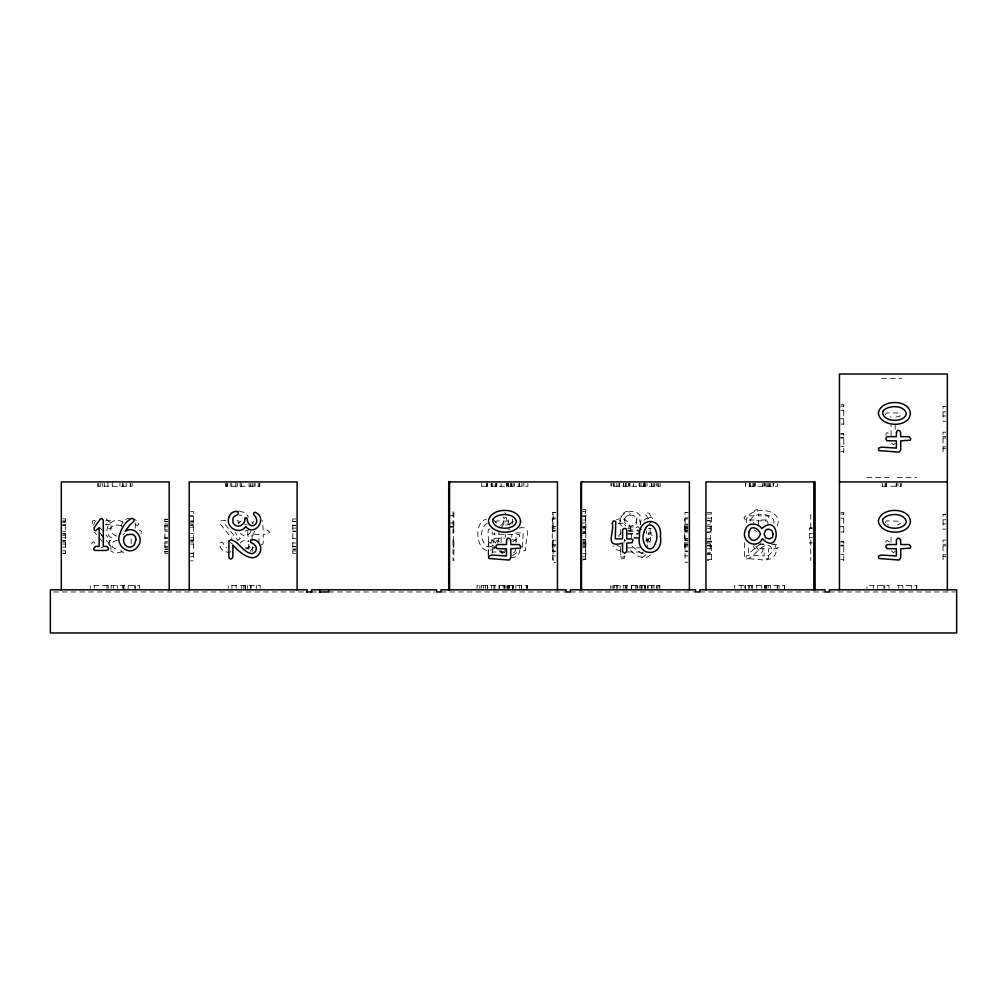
<?xml version="1.0" encoding="UTF-8"?>
<svg xmlns="http://www.w3.org/2000/svg" width="1007" height="1007" viewBox="0 0 1007 1007"><rect width="100%" height="100%" fill="white"/><g stroke="black" fill="none" stroke-linecap="round" stroke-linejoin="round"><path stroke-width="0.75" stroke-dasharray="5 3.75" d="M492.133 553.107L492.184 551.974L504.645 551.974M646.356 533.509L646.356 531.054M631.15 538.267C633.214 529.279 628.053 514.64 616.536 519.713M109.763 545.416L109.448 539.714L106.05 534.893M121.432 526.674C121.281 522.117 125.195 518.101 129.827 518.378M624.843 556.393L624.29 558.394L621.822 558.935L620.715 556.682L620.715 553.535M773.892 523.111C775.314 511.808 749.195 511.329 750.492 522.444M515.936 542.383L516.037 532.892L523.262 532.892L522.318 547.846L523.413 550.867L525.755 550.426C523.804 542.962 534.78 523.262 517.548 528.537M519.952 549.583C520.141 554.202 515.823 557.966 511.317 557.677M247.709 531.57L248.528 541.514M515.785 548.664L515.446 550.615A4.72 4.72 0 0 1 512.84 553.246M768.014 523.703L767.598 521.274L765.635 520.82L754.973 520.82L753.727 521.274L753.312 522.734M252.228 551.723L252.505 543.302M620.828 529.418L620.375 537.486M495.658 522.734L496.073 521.274L497.32 520.82L509.945 521.274L510.36 523.703L507.792 524.937M885.556 414.846L885.971 413.386L887.205 412.933L897.866 412.933L900.308 413.99L899.742 416.495L895.173 417.049M885.556 522.734L885.971 521.274L887.205 520.82L899.843 521.274L900.258 523.703L897.678 524.937M93.626 525.15L94.998 521.827L97.427 519.599M91.813 543.893L92.292 542.332L93.714 541.804L96.42 545.479M497.609 543.289L498.868 538.267L498.868 531.57M754.105 545.152L753.601 546.688L754.646 548.651L764.124 548.765L764.124 555.99L749.183 555.046L746.149 556.128L746.59 558.482L765.962 560.207L767.674 559.565L768.479 557.74L768.479 548.777L776.875 548.777L778.575 546.688L776.875 544.548L769.877 544.548M254.67 531.444L252.405 536.152L250.428 537.725M638.023 529.77L638.4 532.401M110.846 549.621L111.06 546.612L106.213 540.356M495.834 542.358L496.3 541.011L497.685 540.558L501.146 543.642L501.146 534.289M885.732 542.358L886.185 541.011L887.582 540.558L891.044 543.642L891.044 534.289M777.165 526.145C785.108 506.659 743.506 504.847 746.464 523.64M507.742 524.66L508.825 520.77L508.006 517.006M640.125 524.66C646.96 503.878 610.859 509.882 621.898 527.794M623.95 542.949L624.453 539.362M624.441 555.763L623.333 557.274L620.904 557.047L620.45 545.139M895.173 443.269L893.549 444.88L890.566 442.186M895.173 551.156L893.549 552.767L890.566 550.074M253.273 547.456L249.9 551.446M512.487 518.995L511.833 527.139M644.102 520.153L646.242 518.441L647.665 518.92M249.648 546.121L247.118 548.714L244.89 549.042M250.919 531.381L249.572 533.546L245.255 536.429L240.27 533.572M240.321 543.163L241.277 541.653L245.079 540.092L248.742 541.577M647.828 542.962L648.319 532.892L654.097 532.892M501.776 526.837L503.865 523.879L504.192 518.945A5.262 5.262 0 0 0 503.072 516.918M649.251 524.131L650.95 522.016M238.533 523.942L239.288 522.331L238.609 520.858L233.687 520.367M141.005 533.861L141.395 531.23L138.349 529.997M512.664 541.829L519.373 537.146L519.549 534.591L492.222 534.1L492.222 531.583M512.626 555.587L519.335 550.892M645.827 554.731L643.133 557.072L640.641 556.821L640.968 553.913L643.272 551.974M237.249 540.759L240.383 538.33L237.967 536.819L235.21 532.363M650.346 554.933C643.234 562.145 633.101 553.586 628.305 547.972M494.89 547.846C477.985 560.811 470.81 523.187 486.431 519.046M122.841 534.906L124.566 533.358M761.229 543.138L748.516 553.812L748.516 545.316M252.014 522.973L253.89 521.425M513.381 521.425L507.213 525.931M648.609 518.089L651.617 517.095L652.662 519.247M621.218 533.043L618.525 536.026L620.123 537.637M500.806 525.616L502.606 523.904L504.457 517.925L505.501 517.359L506.458 517.913L507.818 523.527L509.391 525.163M645.751 540.973L651.655 537.146L652.322 535.711L650.723 534.1L646.091 534.1M122.011 551.446C118.574 553.548 113.653 553.372 110.543 550.753M237.904 522.935L241.038 521.437M504.771 552.277L502.229 552.1L500.668 550.074M487.375 523.124C471.289 534.289 493.833 564.763 494.727 532.665M618.298 523.69L622.666 523.124L625.762 525.944M245.318 531.117L249.673 529.581M641.56 529.581L632.409 531.62L627.059 531.016M261.077 544.875L262.6 544.384L263.205 542.886L263.205 534.352L267.749 534.251L269.599 532.174L267.598 530.135L263.205 529.997L262.537 520.455M117.177 540.092L113.388 541.653L112.432 543.163L112.507 547.179L115.15 548.891L119.229 548.714M123.723 552.327L121.381 551.886L120.89 549.973M627.802 528.411L630.281 528.662L630.734 530.047L627.651 533.509L638.564 533.509M100.914 547.833L102.865 547.481M490.019 528.826L488.546 529.418L488.093 531.394L488.546 543.302L491.668 542.949L492.222 538.229L504.683 538.229M231.031 551.823C225.417 553.85 217.99 548.387 220.181 542.332L222.522 542.194L224.976 546.449L226.663 547.481M94.796 520.367L92.531 520.934L92.317 523.942M881.616 378.342L901.68 378.342M840.883 404.701L843.765 404.701L843.765 424.274L840.883 424.274M840.883 406.161L843.765 406.161M945.9 406.375L943.03 406.375L943.03 421.253L945.9 421.253M943.03 406.551L945.9 406.551M840.883 410.239L843.765 410.239M943.03 411.863L945.9 411.863M943.03 415.992L945.9 415.992M839.448 418.774L843.765 418.774M840.883 424.085L843.765 424.085M945.9 432.217L943.03 432.217L943.03 452.709L945.9 452.709M840.883 433.388L843.765 433.388L843.765 452.495L840.883 452.495M840.883 434.155L843.765 434.155M943.03 436.383L945.9 436.383M840.883 437.277L843.765 437.277M840.883 437.655L843.765 437.655M943.03 437.907L945.9 437.907M840.883 438.133L843.765 438.133M840.883 446.479L843.765 446.479M943.03 446.869L945.9 446.869M943.03 448.681L945.9 448.681M840.883 451.551L843.765 451.551M866.939 477.608L889.005 477.608M897.25 477.608L916.836 477.608M582.915 509.416L585.797 509.416L585.797 559.313L582.915 559.313M190.65 511.531L193.52 511.531L193.52 560.849L190.65 560.849M582.537 511.531L585.407 511.531L585.407 533.584L582.537 533.584M555.65 512.425L552.78 512.425L552.78 532.011L555.65 532.011M687.932 512.425L685.05 512.425L685.05 562.321L687.932 562.321M707.204 512.588L711.521 512.588L711.521 532.174L707.204 532.174M840.883 512.588L843.765 512.588L843.765 532.174L840.883 532.174M552.78 512.613L555.65 512.613M685.05 512.613L687.932 512.613M707.204 514.061L711.521 514.061M840.883 514.061L843.765 514.061M945.9 514.275L943.03 514.275L943.03 529.153L945.9 529.153M943.03 514.451L945.9 514.451M189.203 515.748L193.52 515.748M448.707 515.748L453.012 515.748M581.089 515.748L585.797 515.823M190.65 516.692L193.52 516.692M582.537 516.692L585.407 516.692M552.78 517.925L555.65 517.925M685.05 517.925L687.932 517.925M707.204 518.139L711.521 518.139M840.883 518.139L843.765 518.139M62.749 518.844L65.631 518.844L65.631 553.485L62.749 553.485M295.655 518.97L292.785 518.97L292.785 553.359L295.655 553.359M555.159 518.97L552.277 518.97L552.277 550.917L555.159 550.917M687.554 518.97L684.672 518.97L684.672 550.917L687.554 550.917M167.766 519.209L164.884 519.209L164.884 553.359L167.766 553.359M164.884 519.549L167.766 519.549M943.03 519.763L945.9 519.763M582.915 520.027L585.797 520.04M105.798 520.367L110.707 520.858L111.211 523.262L109.763 524.357L102.978 524.496M225.832 520.367L220.42 520.934L220.206 523.942L231.937 538.518M707.392 520.669L710.262 520.669L710.262 553.296L707.392 553.296M707.392 520.833L710.262 520.833M62.749 520.997L65.631 520.997M190.65 520.997L193.52 520.997M62.749 521.286L65.631 521.286M164.884 521.362L167.766 521.362M190.65 521.286L193.52 521.286M292.785 521.362L295.655 521.362M164.884 521.55L167.766 521.55M292.785 521.55L295.655 521.55M62.749 522.696L65.631 522.696M189.203 522.96L193.52 522.96M448.707 522.96L453.012 522.973M581.089 522.973L585.407 522.96M164.884 523.904L167.766 523.904M943.03 523.892L945.9 523.892M685.05 524.081L687.932 524.081M62.749 524.66L65.631 524.66M190.65 524.66L193.52 524.66M505.275 524.937L506.597 524.937M707.392 524.949L710.262 524.949M685.05 525.075L687.932 525.075M164.884 525.251L167.766 525.251M292.785 525.251L295.655 525.251M164.884 525.667L167.766 525.667M292.785 525.667L295.655 525.667M582.915 526.309L585.797 526.309M552.78 526.46L555.65 526.46M685.05 526.46L687.932 526.46M164.884 526.85L167.766 526.85M449.55 526.674L453.867 526.674M707.204 526.674L711.521 526.674M839.448 526.674L843.765 526.674M189.203 527.177L193.52 527.177M448.707 527.177L453.012 527.177M581.089 527.177L585.797 527.253M582.915 527.58L585.797 527.58M685.05 527.643L687.932 527.643M292.785 528.096L295.655 528.096M552.277 528.096L555.159 528.096M684.672 528.096L687.554 528.096M812.397 528.02L809.527 528.02L809.527 542.911L812.397 542.911M707.392 528.31L710.262 528.31M809.527 528.197L812.397 528.197M648.332 528.537L651.315 528.537M685.05 528.587L687.932 528.587M582.915 528.788L585.797 528.788M685.05 529.065L687.932 529.065M164.884 529.934L167.766 529.934M552.78 530.538L555.65 530.538M685.05 530.538L687.932 530.538M292.785 531.18L295.655 531.18M552.277 531.18L555.159 531.18M684.672 531.18L687.554 531.18M164.884 531.268L167.766 531.268M292.785 531.268L295.655 531.268M582.915 531.331L585.797 531.469M62.749 531.646L65.631 531.646M685.05 532.011L687.932 532.011M707.204 531.986L711.521 531.986M840.883 531.986L843.765 531.986M582.915 532.716L585.797 532.716M582.915 533.093L585.797 533.093M62.749 533.395L65.631 533.395M809.527 533.509L812.397 533.509M190.65 533.584L193.52 533.584M62.749 534.012L65.631 534.012M627.588 534.1L638.375 534.1M62.749 535.309L65.631 535.309M164.884 537.386L167.766 537.386M634.007 537.637L638.639 537.637M809.527 537.637L812.397 537.637M62.749 537.788L65.631 537.788M190.65 537.788L193.52 537.788M164.884 538.38L167.766 538.38M292.785 538.38L295.655 538.38M633.844 538.229L638.514 538.229M685.05 538.632L687.932 538.632M685.05 539.022L687.932 539.022M705.945 538.846L710.262 538.846M582.915 539.727L585.797 539.727M190.65 539.991L193.52 539.991M582.537 539.991L585.407 539.991L585.407 560.849L582.537 560.849M555.65 540.255L552.78 540.255L552.78 562.321L555.65 562.321M685.05 540.255L687.932 540.255M945.9 540.104L943.03 540.104L943.03 560.597L945.9 560.597M62.749 540.432L65.631 540.432M190.65 540.432L193.52 540.432M685.05 540.407L687.932 540.407M62.749 541.023L65.631 541.023M190.65 541.023L193.52 541.023M582.915 541.2L585.797 541.2M707.204 541.288L711.521 541.288L711.521 560.383L707.204 560.383M840.883 541.288L843.765 541.288L843.765 560.383L840.883 560.383M164.884 541.741L167.766 541.741M62.749 542.043L65.631 542.043M190.65 542.043L193.52 542.043M707.204 542.043L711.521 542.043M840.883 542.043L843.765 542.043M582.915 542.672L585.797 542.672M164.884 542.987L167.766 542.987M292.785 542.987L295.655 542.987M685.05 542.949L687.932 542.949M582.915 543.151L585.797 543.151M705.945 543.201L710.262 543.201M62.749 544.095L65.631 544.095M190.65 544.107L193.52 544.095M582.537 544.107L585.797 544.082M685.05 544.158L687.932 544.158M552.78 544.485L555.65 544.485M685.05 544.485L687.932 544.485M943.03 544.271L945.9 544.271M759.857 544.548L764.124 544.548M582.915 545.278L585.797 545.278M707.204 545.177L711.521 545.177M840.883 545.177L843.765 545.177M552.78 545.429L555.65 545.429M685.05 545.429L687.932 545.429M707.204 545.542L711.521 545.542M840.883 545.542L843.765 545.542M943.03 545.807L945.9 545.807M707.204 546.033L711.521 546.033M840.883 546.033L843.765 546.033M164.884 546.247L167.766 546.247M292.785 546.247L295.655 546.247M582.915 546.663L585.797 546.663M292.785 546.839L295.655 546.788M552.277 546.788L555.159 546.839M684.672 546.839L687.554 546.788M62.749 547.091L65.631 547.091M164.884 547.242L167.766 547.242M582.915 547.657L585.797 547.657M245.028 547.846L254.28 547.846M495.268 547.846L492.184 547.846L491.63 543.277L489.981 542.584L488.521 543.176L488.055 555.801M627.663 547.846L639.999 547.846M707.392 548.802L710.262 548.802M164.884 549.004L167.766 549.004M292.785 549.004L295.655 549.004M164.884 549.608L167.766 549.608M292.785 549.608L295.655 549.608M62.749 550.804L65.631 550.804M292.785 550.917L295.655 550.917M164.884 551.37L167.766 551.37M552.78 551.71L555.65 551.698M685.05 551.71L687.932 551.698M164.884 551.823L167.766 551.823M627.688 551.974L640.15 551.974M707.392 552.919L710.262 552.919M62.749 553.233L65.631 553.233M190.65 553.233L193.52 553.233M190.65 553.485L193.52 553.485M582.915 553.812L585.797 553.812M707.204 554.379L711.521 554.379M840.883 554.379L843.765 554.379M943.03 554.769L945.9 554.769M552.78 555.914L555.65 555.914M685.05 555.914L687.932 555.914M943.03 556.569L945.9 556.569M190.65 556.733L193.52 556.733M582.537 556.733L585.407 556.733M582.915 559.124L585.797 559.124M707.204 559.451L711.521 559.451M840.883 559.451L843.765 559.451M53.472 591.978L304.983 591.978M311.453 591.978L320.088 591.978M328.71 591.978L435.037 591.978M440.928 591.978L566.072 591.978M570.39 591.978L695.547 591.978M699.865 591.978L825.023 591.978M829.34 591.978L955.102 591.978M889.898 416.999L891.044 417.049M628.179 530.286L632.597 530.198L637.557 526.56L640.389 528.902M239.326 511.141L245.091 512.701L248.502 517.006M244.877 524.647L247.231 524.836M628.469 527.152L634.171 526.837L636.26 523.879L636.588 518.945A5.262 5.262 0 0 0 631.225 515.169L625.989 516.868L624.378 518.882L624.353 524.169L625.901 526.057M511.846 539.563L515.118 540.218L517.825 542.169M887.255 524.798L888.577 524.937M620.4 546.788L616.8 545.253M620.69 550.905L616.158 549.646L612.772 545.97M756.547 531.469L754.306 530.06M230.477 542.584L232.541 544.132M643.284 553.598L638.866 551.798L630.558 544.913M121.293 525.402L114.244 524.974L111.11 527.567C109.398 531.923 113.602 535.334 117.366 536.429M645.953 539.727L648.936 541.036L651.957 544.938M507.994 528.902L509.794 529.493M123.055 522.218C111.651 514.615 99.668 532.174 112.494 538.33L108.466 542.408L108.328 546.411M106.188 518.957L110.908 523.401L111.085 528.234L108.756 528.36L106.301 524.106M624.29 540.067L625.8 540.986M135.454 524.622L137.506 525.49L138.84 523.879L137.934 521.865L134.9 519.474M493.417 519.851L496.564 522.96M495.784 542.949L491.907 540.067L488.899 540.281L488.332 556.682M504.104 549.835L506.471 551.798M502.845 553.787L492.448 545.064L492.448 552.151M504.595 512.701L506.005 513.91M251.951 522.646L253.26 523.791M225.203 524.496L237.337 539.714M100.222 527.958L102.16 530.261M102.185 541.451L94.545 532.25M99.328 532.036L102.273 535.598M101.103 534.956L104.048 538.518M774.031 543.944C779.393 549.407 774.471 561.491 766.352 558.835L766.226 556.506C769.587 555.172 773.124 552.39 771.513 548.261A4.72 4.72 0 0 0 766.956 545.278C758.51 546.675 754.633 557.135 746.489 559.124L744.538 557.765L744.4 542.194M640.867 524.483L638.853 517.913L636.852 517.925C637.62 524.999 628.872 529.569 624.894 522.948L624.818 518.127L625.989 516.478L630.055 514.451L629.929 511.543C621.835 509.643 618.21 520.367 621.986 526.246M756.043 546.197L759.882 552.1L761.317 552.767L762.928 551.156L762.928 543.453M646.809 544.825L647.841 546.524M648.533 518.794L645.537 514.627L645.764 512.639L649.037 513.192L652.158 518.416M650.019 528.436L650.472 540.344L649.414 542.786L646.897 542.219L646.356 537.637M885.946 435.603L886.185 433.111L887.582 432.67L891.044 435.741L891.044 424.841M131.212 543.843L131.099 535.8M252.316 540.318L251.763 534.352L258.988 534.352L258.988 543.037M248.666 544.296L248.779 549.973M916.836 588.378L916.836 585.495L897.25 585.495L897.25 588.378M916.647 585.495L916.647 588.378M911.335 585.495L911.335 588.378M902.801 585.495L902.801 588.378M901.68 483.36L901.68 486.243L881.616 486.243L881.616 483.36M900.485 483.36L900.485 486.243M898.722 585.495L898.722 588.378M897.929 483.36L897.929 486.243M896.545 483.36L896.545 486.243M896.167 483.36L896.167 486.243M895.173 424.765L895.173 429.385M889.005 588.378L889.005 585.495L866.939 585.495L866.939 588.378M886.588 483.36L886.588 486.243M886.11 483.36L886.11 486.243M885.178 483.36L885.178 486.243M884.788 585.495L884.788 588.378M883.831 585.495L883.831 588.378M882.61 483.36L882.61 486.243M877.563 585.495L877.563 588.378M873.346 585.495L873.346 588.378M810.786 514.275L810.786 529.153M810.786 540.104L810.786 560.597M784.591 588.378L784.591 585.495L734.707 585.495L734.707 588.378M784.403 585.495L784.403 588.378M779.091 585.495L779.091 588.378M777.517 585.495L777.517 588.378M777.391 483.36L777.391 486.243L745.394 486.243L745.394 483.36M777.253 585.495L777.253 588.378M773.64 483.36L773.64 486.243M773.036 483.36L773.036 486.243M770.556 585.495L770.556 588.378M770.267 483.36L770.267 486.243M769.436 483.36L769.436 486.243M768.24 483.36L768.24 486.243M768.127 585.495L768.127 588.378M767.007 483.36L767.007 486.243M766.478 585.495L766.478 588.378M766.075 585.495L766.075 588.378M765.698 483.36L765.698 486.243M764.464 585.495L764.464 588.378M764.3 483.36L764.3 486.243M763.923 483.36L763.923 486.243M762.4 483.36L762.4 486.243M761.821 585.495L761.821 588.378M758.384 525.805L758.384 520.027L767.863 519.914L768.907 517.95L768.404 516.415L766.919 515.823L758.384 515.823L758.284 511.279L757.188 509.492L754.57 510.398L754.029 515.823L745.633 515.823L743.934 517.95L745.633 520.04L754.029 520.04L754.029 523.023M756.761 585.495L756.761 588.378M755.3 483.36L755.3 486.243M754.344 483.36L754.344 486.243M753.878 483.36L753.878 486.243M752.934 483.36L752.934 486.243M752.544 585.495L752.544 588.378M751.587 585.495L751.587 588.378M750.366 483.36L750.366 486.243M749.699 483.36L749.699 486.243M749.372 483.36L749.372 486.243M749.422 585.495L749.422 588.378M749.284 483.36L749.284 486.243M748.692 585.495L748.692 588.378M745.57 483.36L745.57 486.243M745.029 585.495L745.029 588.378M741.102 585.495L741.102 588.378M660.151 483.36L660.151 486.243L610.909 486.243L610.909 483.36M659.937 588.378L659.937 585.495L610.695 585.495L610.695 588.378M659.006 585.495L659.006 588.378M658.704 483.36L658.704 486.243M657.231 483.36L657.231 486.243M657.017 585.495L657.017 588.378M656.841 585.495L656.841 588.378M656.123 483.36L656.123 486.243M654.323 483.36L654.323 486.243M653.933 585.495L653.933 588.378M653.153 483.36L653.153 486.243M652.058 585.495L652.058 588.378M651.705 483.36L651.705 486.243M651.353 483.36L651.353 486.243M651.529 585.495L651.529 588.378M648.218 585.495L648.218 588.378M647.4 585.495L647.4 588.378M646.998 483.36L646.998 486.243M645.588 585.495L645.588 588.378M645.361 483.36L645.361 486.243M645.097 585.495L645.097 588.378M644.618 481.925L644.618 486.243M644.732 585.495L644.732 588.378M644.052 483.36L644.052 486.243M643.838 483.36L643.838 486.243M642.139 585.495L642.139 588.378M641.597 585.495L641.597 588.378M640.981 483.36L640.981 486.243M640.842 585.495L640.842 588.378M639.659 483.36L639.659 486.243M639.307 483.36L639.307 486.243M639.256 585.495L639.256 588.378M639.118 483.36L639.118 486.243M637.507 585.495L637.507 588.378M636.89 585.495L636.89 588.378M635.606 585.495L635.606 588.378M633.529 483.36L633.529 486.243M631.729 585.495L631.729 588.378M631.54 585.495L631.54 588.378M631.188 585.495L631.188 588.378M630.004 483.36L630.004 486.243M629.174 483.36L629.249 486.243M628.708 483.36L628.708 486.243M627.009 585.495L627.009 588.378M626.228 585.495L626.228 589.812M626.115 483.36L626.115 486.243M625.75 483.36L625.75 486.243M625.485 585.495L625.485 588.378M625.259 483.36L625.259 486.243M623.66 483.36L623.66 486.243M623.811 585.495L623.811 588.378M623.446 483.36L623.446 486.243M620.111 585.495L620.111 588.378M619.544 483.36L619.544 486.243M619.318 483.36L619.318 486.243M619.078 483.36L619.078 486.243M617.694 585.495L617.694 588.378M616.913 483.36L616.913 486.243M616.523 585.495L616.523 588.378M614.723 585.495L614.723 588.378M614.006 483.36L614.006 486.243M613.829 483.36L613.829 486.243M613.615 585.495L613.615 588.378M612.143 585.495L612.143 588.378M611.841 483.36L611.841 486.243M553.133 514.275L553.133 529.153M553.133 540.104L553.133 560.597M527.882 483.36L527.882 486.243L481.547 486.243L481.547 483.36M527.655 588.378L527.655 585.495L477.054 585.495L477.054 588.378M526.938 585.495L526.938 588.378M526.749 585.495L526.724 588.378M523.854 483.36L523.854 486.243M522.041 483.36L522.041 486.243M521.651 585.495L521.651 588.378M521.437 585.495L521.437 588.378M519.675 585.495L519.675 588.378M519.31 483.36L519.31 486.243M518.957 483.36L518.957 486.243M515.823 585.495L515.823 588.378M514.615 483.36L514.615 486.243M513.306 585.495L513.306 588.378M513.079 483.36L513.079 486.243M512.903 585.495L512.903 588.378M512.815 585.495L512.815 588.378M512.45 585.495L512.45 588.378M511.833 534.314L511.833 537.159M511.657 483.36L511.783 486.243M511.556 483.36L511.556 486.243M510.587 483.36L510.587 486.243M509.328 585.495L509.328 588.378M508.825 585.495L508.825 588.378M508.585 483.36L508.585 486.243M508.56 585.495L508.56 588.378M508.032 483.36L508.032 486.243M507.39 483.36L507.39 486.243M507.364 585.495L507.364 588.378M506.861 585.495L506.861 588.378M506.647 483.36L506.647 486.243M506.269 483.36L506.269 486.243M505.275 534.201L505.275 537.285M505.111 585.495L505.111 588.378M504.494 585.495L504.494 588.378M503.21 585.495L503.21 588.378M501.134 483.36L501.134 486.243M499.447 585.495L499.447 588.378M499.258 585.495L499.258 588.378M499.107 585.495L499.107 588.378M496.426 483.36L496.426 486.243M496.224 483.36L496.224 486.243M495.28 483.36L495.28 486.243M494.89 585.495L494.89 588.378M493.933 585.495L493.946 589.812M492.713 483.36L492.713 486.243M491.718 483.36L491.718 486.243M491.429 585.495L491.429 588.378M487.715 585.495L487.715 588.378M487.665 585.495L487.678 588.378M487.149 483.36L487.149 486.243M487.036 483.36L487.036 486.243M486.683 483.36L486.683 486.243M485.412 585.495L485.412 588.378M483.448 585.495L483.448 588.378M481.724 483.36L481.724 486.243M481.333 585.495L481.333 588.378M479.861 585.495L479.861 588.378M453.867 512.588L453.867 532.174M453.867 541.288L453.867 560.383M453.515 527.58L453.515 547.657M453.012 511.531L453.012 533.584M453.012 539.991L453.012 560.849M260.171 588.378L260.171 585.495L228.224 585.495L228.224 588.378M259.819 483.36L259.819 486.243L225.732 486.243L225.732 483.36M259.466 483.36L259.466 486.243M258.358 483.36L258.195 486.243M256.332 585.495L256.332 588.378M255.111 483.36L255.111 486.243M254.066 483.36L254.066 486.243M252.165 483.36L252.165 486.243M250.995 585.495L250.995 588.378M250.705 483.36L250.705 486.243M250.819 585.495L250.819 588.378M249.094 483.36L249.094 486.243M247.37 585.495L247.37 588.378M245.62 585.495L245.62 588.378M245.507 585.495L245.507 588.378M245.003 585.495L245.003 588.378M243.707 585.495L243.707 588.378M241.642 483.36L241.642 486.243M241.378 585.495L241.378 588.378M240.182 481.925L240.182 486.243M237.287 483.36L237.287 486.243M236.116 585.495L236.116 588.378M235.827 481.925L235.827 486.243M231.774 483.36L231.774 486.243M231.925 585.495L231.925 588.378M230.225 483.36L230.225 486.243M227.658 483.36L227.658 486.243M227.192 483.36L227.192 486.243M226.097 483.36L226.097 486.243M139.595 588.378L139.595 585.495L90.278 585.495L90.278 588.378M135.303 523.011L135.303 529.997M135.379 585.495L135.379 589.812M134.435 585.495L134.435 588.378M132.156 483.36L132.156 486.243L97.843 486.243L97.843 483.36M130.457 483.36L130.457 486.243M130.293 483.36L130.293 486.243M128.166 585.495L128.166 589.812M126.177 483.36L126.177 486.243M123.949 585.495L123.949 589.812M123.106 585.495L123.106 588.378M123.03 483.36L123.03 486.243M122.93 585.495L122.93 588.378M122.816 483.36L122.816 486.243M119.946 483.36L119.946 486.243M117.542 585.495L117.618 588.378M113.489 585.495L113.489 588.378M112.281 481.925L112.281 486.243M111.135 585.495L111.135 588.378M108.215 585.495L108.215 588.378M107.925 481.925L107.925 486.243M107.019 585.495L107.019 588.378M104.287 483.36L104.338 486.243M102.324 483.36L102.324 486.243M100.209 483.36L100.209 486.243M98.208 483.36L98.208 486.243M94.406 585.495L94.406 588.378M239.339 515.169A5.262 5.262 0 0 1 241.768 515.609M65.631 525.352L62.749 525.352L65.631 525.402M193.52 525.352L190.65 525.352L193.52 525.402M765.043 588.378L765.043 585.495L765.018 588.378M745.318 588.378L745.331 585.495L745.306 588.378M496.778 486.243L496.778 483.36L496.69 486.243M491.265 486.243L491.265 483.36L491.164 486.243"/><path stroke-width="1.5" d="M839.448 481.925L947.335 481.925M306.418 591.978L312.17 591.978M319.269 591.978L328.71 591.978L328.71 589.812M947.335 589.812L947.335 374.025L839.448 374.025L839.448 589.812M815.104 589.812L815.104 481.925L705.945 481.925L705.945 589.812M813.845 481.925L813.845 589.812M689.367 589.812L689.367 481.925L581.089 481.925L581.089 589.812M581.48 481.925L581.48 589.812M557.45 589.812L557.45 481.925L448.707 481.925L448.707 589.812M449.55 481.925L449.55 589.812M449.198 481.925L449.198 589.812M320.088 589.812L320.088 591.978M311.453 591.978L311.453 589.812L436.61 589.812L436.61 591.978L440.928 591.978L440.928 589.812L566.072 589.812L566.072 591.978L570.39 591.978L570.39 589.812L695.547 589.812L695.547 591.978L699.865 591.978L699.865 589.812L825.023 589.812L825.023 591.978L829.34 591.978L829.34 589.812L956.65 589.812L956.65 632.975L50.35 632.975L50.35 589.812L307.135 589.812L307.135 591.978M297.103 589.812L297.103 481.925L189.203 481.925L189.203 589.812M169.201 589.812L169.201 481.925L61.314 481.925L61.314 589.812M612.319 523.225C614.673 532.69 603.596 548.236 622.515 543.201L622.515 551.584L624.604 553.296L626.744 551.584L626.744 543.201L632.157 542.647L633.063 540.029L631.288 538.946L626.744 538.846L626.744 530.311L626.14 528.813L624.604 528.31L622.641 529.355L622.527 538.846L615.302 538.846L615.768 521.475L613.439 520.833L612.319 523.225M660.403 536.379C664.318 557.891 635.404 557.677 639.546 536.24C637.67 516.881 662.933 516.301 660.403 536.379M506.571 540.004L506.471 544.548L497.936 544.548L496.451 545.152L495.947 546.688L496.992 548.651L506.471 548.765L506.471 555.99L491.529 555.046L488.496 556.128L488.936 558.482L509.265 560.043L510.826 557.74L510.826 548.777L520.443 548.11L520.921 546.688L519.222 544.548L510.826 544.548L510.687 540.155L509.605 538.468L507.666 538.229L506.571 540.004M896.469 432.116L896.368 436.66L887.834 436.66L886.336 437.265L885.845 438.788L886.877 440.764L896.368 440.877L896.368 448.102L881.427 447.146L878.394 448.241L878.834 450.582L899.163 452.156L900.724 449.852L900.724 440.877L910.341 440.223L910.819 438.8L909.107 436.66L900.724 436.66L900.585 432.255L899.503 430.581L897.564 430.341L896.469 432.116M896.469 540.004L896.368 544.548L887.834 544.548L886.336 545.152L885.845 546.688L886.877 548.651L896.368 548.765L896.368 555.99L881.427 555.046L878.394 556.128L878.834 558.482L899.163 560.043L900.724 557.74L900.724 548.777L910.341 548.11L910.819 546.688L909.107 544.548L900.724 544.548L900.585 540.155L899.503 538.468L897.564 538.229L896.469 540.004M643.901 532.464C639.672 543.075 651.302 557.878 655.872 541.892C660.378 531.394 648.961 515.282 643.901 532.464M748.856 531.784L748.994 536.882L751.6 540.016C755.955 541.728 759.354 537.524 760.449 533.76C759.026 530.047 755.036 526.346 750.857 528.197L748.856 531.784M773.074 534.138L772.457 537.448L769.474 539.022L765.672 537.738L764.112 533.949L765.61 530.286L768.001 529.065L771.74 530.311L773.074 534.138M228.979 541.099L228.828 556.682L229.319 558.457L230.792 559.149L232.818 557.513L232.957 545.064C238.193 551.232 253.827 565.569 260.096 552.176C262.676 546.335 257.49 537.725 250.793 540.042L250.655 542.37C254.016 543.704 257.553 546.486 255.942 550.615A4.72 4.72 0 0 1 251.398 553.598C242.951 552.201 239.062 541.741 230.918 539.752L228.979 541.099M120.009 533.697C114.194 545.618 130.419 557.765 138.173 546.033C144.517 537.637 134.409 525.213 125.195 531.306L129.702 525.125L133.881 521.274L134.032 519.297L131.879 518.253C125.875 521.236 121.86 527.391 120.009 533.697M520.556 521.651C518.882 536.278 490.434 535.246 488.458 521.135C490.296 506.848 519.826 506.622 520.556 521.651M910.441 413.751C908.78 428.39 880.332 427.358 878.356 413.235C880.194 398.961 909.724 398.734 910.441 413.751M910.441 521.651C908.78 536.278 880.332 535.246 878.356 521.135C880.194 506.848 909.724 506.622 910.441 521.651M745.394 530.085C740.158 541.665 757.151 550.162 762.362 538.632C780.702 557.5 780.991 511.644 761.745 528.587C758.284 522.583 746.779 522.167 745.394 530.085M492.75 519.448C492.008 530.337 514.388 531.117 516.427 521.651C514.615 512.311 497.093 512.815 492.75 519.448M882.648 411.561C881.893 422.437 904.273 423.23 906.325 413.764C904.513 404.424 886.991 404.927 882.648 411.561M882.648 519.448C881.893 530.337 904.273 531.117 906.325 521.651C904.513 512.311 886.991 512.815 882.648 519.448M229.143 516.729C224.586 526.875 239.402 535.938 245.658 526.56C255.098 537.839 268.403 517.447 255.136 512.286L253.877 512.639L253.651 514.627C256.823 517.208 258.522 522.809 254.33 525.302C249.094 527.441 247.231 521.903 246.954 517.913L244.965 517.925C245.721 524.999 236.985 529.569 233.007 522.948L232.932 518.127L234.102 516.478L238.168 514.451L238.03 511.543C234.253 510.662 230.2 512.941 229.143 516.729M108.542 548.538L107.95 549.998L105.987 550.451L95.325 550.451L94.079 549.998L93.664 548.538L95.363 546.474L99.152 546.335L99.152 527.643L95.69 530.714L94.306 530.261L94.054 527.781L100.234 519.184L101.669 518.504L103.28 520.115L103.28 546.335L106.994 546.474L108.542 548.538M135.958 539.676L134.258 544.913L132.244 546.537C127.096 548.941 122.741 543.843 123.672 538.833L124.289 536.744L127.247 534.641L132.181 534.327A5.262 5.262 0 0 1 135.958 539.676"/></g></svg>
